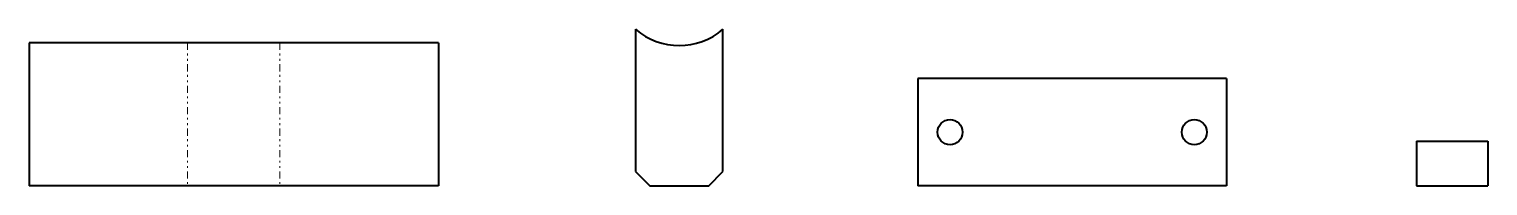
# Model space of a CAD drawing. Header units: millimetres. Extents: x 0 to 818, y 0 to 88.
import ezdxf

# ---------------------------------------------------------------- set-up
doc = ezdxf.new("R2010")
doc.units = ezdxf.units.MM
doc.linetypes.add('K5LT_BASIC', pattern=[0])
doc.linetypes.add('K5LT_CHAIN_LINE_WITH_2_POINTS', pattern=[12, 4, -2, 1, -2, 1, -2])

msp = doc.modelspace()

# ---------------------------------------------------------------- linework, layer by layer
at = {"color": 7, "linetype": 'K5LT_BASIC', "lineweight": 40, "true_color": 0xffffff}
for p, q in [((340.11, 87.61), (340.11, 8)), ((389.11, 8), (389.11, 87.61)), ((83, 80), (0, 80)), ((0, 80), (0, 0)), ((94.78, 80), (83, 80)), ((134.78, 80), (94.78, 80)), ((146.56, 80), (134.78, 80)), ((229.56, 80), (146.56, 80)), ((229.56, 80), (229.56, 0)), ((533.06, 60), (498.51, 60)), ((498.51, 60), (498.51, 0)), ((543.8, 60), (533.06, 60)), ((626.2, 60), (543.8, 60)), ((636.94, 60), (626.2, 60)), ((671.49, 60), (636.94, 60)), ((671.49, 60), (671.49, 0)), ((778.11, 24.87), (818.11, 24.87)), ((778.11, 24.87), (778.11, 0)), ((818.11, 24.87), (818.11, 0)), ((340.11, 8), (348.11, 0)), ((348.11, 0), (381.11, 0)), ((381.11, 0), (389.11, 8)), ((533.06, 0), (498.51, 0)), ((543.8, 0), (533.06, 0)), ((626.2, 0), (543.8, 0)), ((636.94, 0), (626.2, 0)), ((671.49, 0), (636.94, 0)), ((83, 0), (0, 0)), ((94.78, 0), (83, 0)), ((134.78, 0), (94.78, 0)), ((146.56, 0), (134.78, 0)), ((229.56, 0), (146.56, 0)), ((778.11, 0), (818.11, 0))]:
    msp.add_line(p, q, dxfattribs=at)
at = {"color": 7, "linetype": 'K5LT_CHAIN_LINE_WITH_2_POINTS', "lineweight": 18, "true_color": 0xffffff}
for p, q in [((88.89, 80), (88.89, 0)), ((140.67, 80), (140.67, 0))]:
    msp.add_line(p, q, dxfattribs=at)
at = {"color": 7, "linetype": 'K5LT_BASIC', "lineweight": 40, "true_color": 0xffffff}
for centre in [(516.51, 30), (653.49, 30)]:
    msp.add_circle(centre, 7, dxfattribs=at)
msp.add_arc((364.61, 116), 37.5, 229.20661, 310.79339, dxfattribs=at)

doc.saveas('drawing.dxf')
